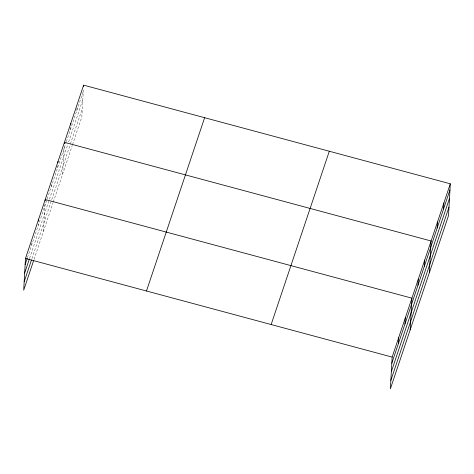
<?xml version="1.0" encoding="UTF-8"?>
<svg xmlns="http://www.w3.org/2000/svg" width="474" height="474" viewBox="0 0 474 474"><rect width="100%" height="100%" fill="white"/><g stroke="black" fill="none" stroke-linecap="round" stroke-linejoin="round"><path stroke-width="0.36" stroke-dasharray="2.37 1.78" d="M31.722 244.945L31.835 242.895M38.311 225.304L38.388 223.941M43.472 231.276L45.095 202.25M51.299 186.602L51.411 184.558M57.698 167.541L57.81 165.491M62.663 174.094L64.209 146.43M70.49 129.414L70.644 126.688M76.883 110.353L77.078 106.94M83.359 89.924L81.848 116.906L72.481 144.819M27.486 257.572L46.962 199.536M47.187 198.855L66.147 142.348M66.378 141.667L83.282 91.292M29.601 258.306L67.729 144.677M68.647 141.951L82.808 99.741M31.942 258.597L70.217 144.534M70.442 143.853L82.322 108.451M34.057 259.337L53.064 202.682M53.295 202.007L72.255 145.5"/><path stroke-width="0.71" d="M450.3 183.799L392.152 357.094L390.375 388.852L448.523 215.557L450.3 183.799L83.625 85.148L25.478 258.443L23.7 290.201L33.583 260.741M38.542 221.21L38.655 219.166M45.172 200.887L45.243 199.524L411.924 298.176L410.146 329.928M57.964 162.766L58.041 161.397M64.357 143.699L64.434 142.336L431.109 240.988L429.337 272.746M70.756 124.638L70.833 123.276M83.548 86.517L83.625 85.148M398.397 343.597L398.741 337.458M404.986 323.955L405.329 317.817M417.973 285.253L418.317 279.115M424.372 266.192L424.716 260.048M437.164 228.065L437.508 221.927M443.557 209.004L443.901 202.866M25.134 264.587L27.249 258.271M24.66 273.036L29.364 259.011M24.174 281.746L31.468 260.001M146.478 291L204.626 117.706M271.146 324.542L329.3 151.247M391.808 363.238L449.956 189.944M391.334 371.687L449.482 198.393M390.849 380.397L448.996 207.102M25.478 258.443L392.152 357.094"/></g></svg>
